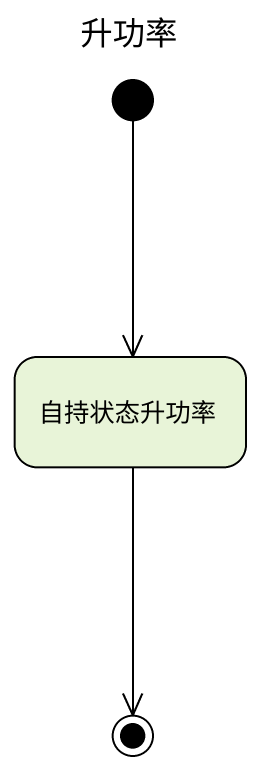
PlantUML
@startuml
title 升功率
hide empty description
state 自持状态升功率
[*] --> 自持状态升功率
自持状态升功率 --> [*]
@enduml
